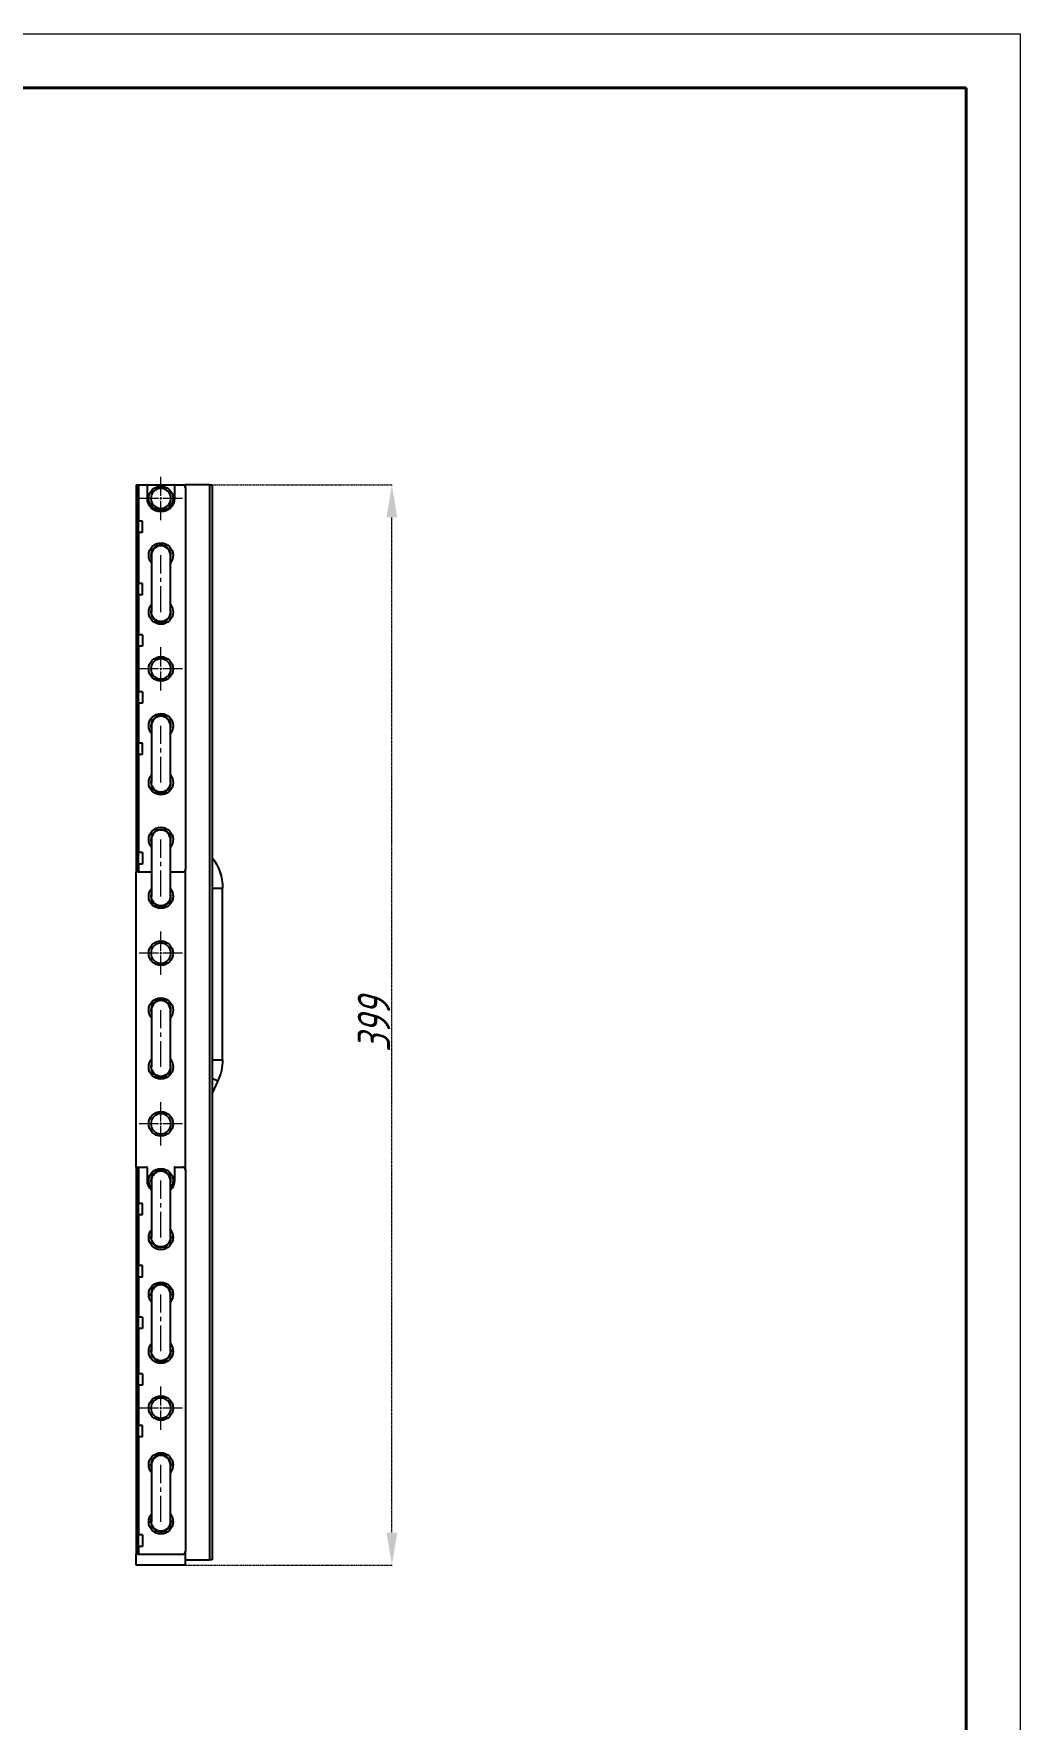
# Model space of a CAD drawing. Header units: millimetres. Extents: x 937859 to 970574, y 987894 to 996517.
# Drawn here: x 965571 to 965935, y 993075 to 993698 of the extents above; entities that cross this region are included whole.
import ezdxf

# ---------------------------------------------------------------- set-up
doc = ezdxf.new("R2010")
doc.units = ezdxf.units.MM
doc.header["$LTSCALE"] = 0.5
doc.linetypes.add('CENTER', pattern=[0.6, 0.375, -0.075, 0.075, -0.075])
doc.linetypes.add('CENTER2', pattern=[28.575, 19.05, -3.175, 3.175, -3.175])
doc.layers.add('MD_Visible', color=7, linetype='Continuous', lineweight=25)
doc.layers.add('MD_Visible Narrow', color=7, linetype='Continuous', lineweight=25)
doc.styles.add('SSBKN010703MD', font='GOST_A.TTF', dxfattribs={"width": 0.955, "oblique": 15, "height": 12})
doc.dimstyles.new('SSBKN010703MD', dxfattribs={"dimtxt": 12, "dimasz": 12, "dimexe": 0.1, "dimexo": 0, "dimtad": 1, "dimtxsty": 'SSBKN010703MD', "dimcen": 2.5, "dimadec": 0, "dimazin": 0, "dimtfac": 1, "dimtmove": 0, "dimatfit": 3, "dimfxl": 1, "dimlwd": 9, "dimlwe": 9, "dimarcsym": 0})

# ---------------------------------------------------------------- blocks, each defined once
blk = doc.blocks.new('*U300')
at = {"color": 0, "linetype": 'CENTER2', "lineweight": 5, "transparency": 16777216}
for p, q in [((0, 0.9), (0, 8)), ((-8, 0), (-0.9, 0)), ((0.9, 0), (8, 0)), ((0, -8), (0, -0.9))]:
    blk.add_line(p, q, dxfattribs=at)
at = {"color": 0, "linetype": 'Continuous', "lineweight": 5, "transparency": 16777216}
for p, q in [((-0.45, 0), (0.45, 0)), ((0, -0.45), (0, 0.45))]:
    blk.add_line(p, q, dxfattribs=at)
blk = doc.blocks.new('*U301')
at = {"color": 0, "linetype": 'CENTER2', "lineweight": 5, "transparency": 16777216}
for p, q in [((0, 0.9), (0, 8)), ((-8, 0), (-0.9, 0)), ((0.9, 0), (8, 0)), ((0, -8), (0, -0.9))]:
    blk.add_line(p, q, dxfattribs=at)
at = {"color": 0, "linetype": 'Continuous', "lineweight": 5, "transparency": 16777216}
for p, q in [((-0.45, 0), (0.45, 0)), ((0, -0.45), (0, 0.45))]:
    blk.add_line(p, q, dxfattribs=at)
blk = doc.blocks.new('*U302')
at = {"color": 0, "linetype": 'CENTER2', "lineweight": 5, "transparency": 16777216}
for p, q in [((0, 0.9), (0, 8)), ((-8, 0), (-0.9, 0)), ((0.9, 0), (8, 0)), ((0, -8), (0, -0.9))]:
    blk.add_line(p, q, dxfattribs=at)
at = {"color": 0, "linetype": 'Continuous', "lineweight": 5, "transparency": 16777216}
for p, q in [((-0.45, 0), (0.45, 0)), ((0, -0.45), (0, 0.45))]:
    blk.add_line(p, q, dxfattribs=at)
blk = doc.blocks.new('*U303')
at = {"color": 0, "linetype": 'CENTER2', "lineweight": 5, "transparency": 16777216}
for p, q in [((0, 0.9), (0, 8)), ((-8, 0), (-0.9, 0)), ((0.9, 0), (8, 0)), ((0, -8), (0, -0.9))]:
    blk.add_line(p, q, dxfattribs=at)
at = {"color": 0, "linetype": 'Continuous', "lineweight": 5, "transparency": 16777216}
for p, q in [((-0.45, 0), (0.45, 0)), ((0, -0.45), (0, 0.45))]:
    blk.add_line(p, q, dxfattribs=at)
blk = doc.blocks.new('*U304')
at = {"color": 0, "linetype": 'CENTER2', "lineweight": 5, "transparency": 16777216}
for p, q in [((0, 0.9), (0, 8)), ((-8, 0), (-0.9, 0)), ((0.9, 0), (8, 0)), ((0, -8), (0, -0.9))]:
    blk.add_line(p, q, dxfattribs=at)
at = {"color": 0, "linetype": 'Continuous', "lineweight": 5, "transparency": 16777216}
for p, q in [((-0.45, 0), (0.45, 0)), ((0, -0.45), (0, 0.45))]:
    blk.add_line(p, q, dxfattribs=at)
blk = doc.blocks.new('*D310')
at = {"color": 0, "linetype": 'CENTER', "lineweight": 9, "ltscale": 0.5, "transparency": 16777216}
for p, q in [((965636.7, 993531.11), (965703.23, 993531.11)), ((965703.13, 993144.11), (965703.13, 993519.11)), ((965626.9, 993132.11), (965703.23, 993132.11))]:
    blk.add_line(p, q, dxfattribs=at)
at = {"color": 0, "linetype": 'CENTER', "lineweight": 5, "ltscale": 0.5, "transparency": 16777216}
for points in [[(965701.13, 993519.11), (965705.13, 993519.11), (965703.13, 993531.11)], [(965701.13, 993144.11), (965705.13, 993144.11), (965703.13, 993132.11)]]:
    blk.add_solid(points, dxfattribs=at)
at = {"layer": 'Defpoints', "color": 0, "linetype": 'CENTER', "lineweight": 5, "ltscale": 0.5, "transparency": 16777216}
for p in [(965636.7, 993531.11), (965703.13, 993531.11), (965626.9, 993132.11)]:
    blk.add_point(p, dxfattribs=at)
at = {"color": 0, "linetype": 'CENTER', "lineweight": 5, "ltscale": 0.5, "transparency": 16777216, "insert": (965696.5, 993331.61), "char_height": 12, "attachment_point": 5, "rotation": 90, "style": 'SSBKN010703MD'}
blk.add_mtext('399', dxfattribs=at)

msp = doc.modelspace()

# ---------------------------------------------------------------- linework, layer by layer
at = {"lineweight": 9}
for p, q in [((964255.208, 993697.727), (965935.208, 993697.727)), ((965935.208, 993697.727), (965935.208, 992509.727))]:
    msp.add_line(p, q, dxfattribs=at)
at = {"lineweight": 40}
for p, q in [((964335.208, 993677.727), (965915.208, 993677.727)), ((965915.208, 993677.727), (965915.208, 992529.727))]:
    msp.add_line(p, q, dxfattribs=at)
at = {"layer": 'MD_Visible', "extrusion": (0, 1, 0)}
for p, q in [((965608.702, 993531.111), (965609.302, 993531.111)), ((965608.702, 993531.111), (965608.702, 993530.111)), ((965608.702, 993530.111), (965608.702, 993389.111)), ((965609.302, 993531.111), (965609.502, 993531.111)), ((965609.302, 993530.111), (965609.302, 993531.111)), ((965609.302, 993530.111), (965609.302, 993389.111)), ((965609.502, 993531.111), (965612.602, 993531.111)), ((965612.602, 993531.111), (965623.002, 993531.111)), ((965612.802, 993526.111), (965612.802, 993530.911)), ((965622.802, 993530.911), (965622.802, 993526.111)), ((965623.002, 993531.111), (965625.902, 993531.111)), ((965625.902, 993531.111), (965626.902, 993531.111)), ((965635.702, 993531.111), (965626.902, 993531.111)), ((965626.902, 993530.111), (965626.902, 993531.111)), ((965626.902, 993530.111), (965626.902, 993389.111)), ((965635.702, 993531.111), (965636.702, 993531.111)), ((965636.702, 993531.111), (965636.702, 993134.111)), ((965611.002, 993517.711), (965609.502, 993517.711)), ((965611.002, 993513.511), (965609.502, 993513.511)), ((965611.002, 993513.511), (965611.002, 993517.711)), ((965614.302, 993505.111), (965614.302, 993494.611)), ((965621.302, 993494.611), (965621.302, 993505.111)), ((965611.002, 993494.711), (965609.502, 993494.711)), ((965611.002, 993490.511), (965611.002, 993494.711)), ((965614.302, 993494.611), (965614.302, 993484.111)), ((965621.302, 993484.111), (965621.302, 993494.611)), ((965611.002, 993490.511), (965609.502, 993490.511)), ((965611.002, 993475.719), (965609.502, 993475.719)), ((965611.002, 993475.719), (965611.002, 993471.503)), ((965611.002, 993471.503), (965609.502, 993471.503)), ((965611.002, 993454.711), (965609.502, 993454.711)), ((965611.002, 993450.511), (965609.502, 993450.511)), ((965611.002, 993454.711), (965611.002, 993450.511)), ((965614.302, 993442.111), (965614.302, 993431.611)), ((965621.302, 993431.611), (965621.302, 993442.111)), ((965611.002, 993435.711), (965609.502, 993435.711)), ((965611.002, 993431.511), (965611.002, 993435.711)), ((965611.002, 993431.511), (965609.502, 993431.511)), ((965614.302, 993431.611), (965614.302, 993421.111)), ((965621.302, 993421.111), (965621.302, 993431.611)), ((965611.002, 993395.261), (965609.502, 993395.261)), ((965611.002, 993395.261), (965611.002, 993390.961)), ((965614.302, 993400.111), (965614.302, 993389.611)), ((965621.302, 993389.611), (965621.302, 993400.111)), ((965608.702, 993389.111), (965608.702, 993388.111)), ((965609.302, 993388.111), (965609.302, 993389.111)), ((965611.002, 993390.961), (965609.502, 993390.961)), ((965614.302, 993389.611), (965614.302, 993379.111)), ((965621.302, 993379.111), (965621.302, 993389.611)), ((965626.902, 993278.111), (965626.902, 993389.111)), ((965608.702, 993279.111), (965608.702, 993388.111)), ((965609.302, 993388.111), (965608.702, 993388.111)), ((965609.302, 993388.111), (965609.502, 993388.111)), ((965609.502, 993388.111), (965614.302, 993388.111)), ((965621.302, 993388.111), (965625.902, 993388.111)), ((965640.585, 993318.79), (965640.585, 993382.17)), ((965614.302, 993337.111), (965614.302, 993326.611)), ((965621.302, 993326.611), (965621.302, 993337.111)), ((965614.302, 993326.611), (965614.302, 993316.111)), ((965621.302, 993316.111), (965621.302, 993326.611)), ((965638.852, 993310.972), (965636.702, 993306.36)), ((965608.702, 993279.111), (965608.702, 993278.111)), ((965608.702, 993279.111), (965609.302, 993279.111)), ((965608.702, 993278.111), (965608.702, 993137.111)), ((965609.302, 993278.111), (965609.302, 993279.111)), ((965609.302, 993279.111), (965609.502, 993279.111)), ((965609.302, 993278.111), (965609.302, 993137.111)), ((965609.502, 993279.111), (965612.602, 993279.111)), ((965612.802, 993274.111), (965612.802, 993278.911)), ((965612.802, 993274.111), (965612.802, 993278.911)), ((965622.802, 993278.911), (965622.802, 993274.111)), ((965622.802, 993278.911), (965622.802, 993274.111)), ((965623.002, 993279.111), (965625.902, 993279.111)), ((965626.902, 993278.111), (965626.902, 993137.111)), ((965614.302, 993274.111), (965614.302, 993263.611)), ((965621.302, 993263.611), (965621.302, 993274.111)), ((965611.002, 993265.711), (965609.502, 993265.711)), ((965611.002, 993261.511), (965611.002, 993265.711)), ((965611.002, 993261.511), (965609.502, 993261.511)), ((965614.302, 993263.611), (965614.302, 993253.111)), ((965621.302, 993253.111), (965621.302, 993263.611)), ((965611.002, 993242.711), (965609.502, 993242.711)), ((965611.002, 993238.511), (965611.002, 993242.711)), ((965611.002, 993238.511), (965609.502, 993238.511)), ((965614.302, 993232.111), (965614.302, 993221.611)), ((965621.302, 993221.611), (965621.302, 993232.111)), ((965611.002, 993223.719), (965609.502, 993223.719)), ((965611.002, 993223.719), (965611.002, 993219.503)), ((965614.302, 993221.611), (965614.302, 993211.111)), ((965621.302, 993211.111), (965621.302, 993221.611)), ((965611.002, 993219.503), (965609.502, 993219.503)), ((965611.002, 993202.711), (965609.502, 993202.711)), ((965611.002, 993202.711), (965611.002, 993198.511)), ((965611.002, 993198.511), (965609.502, 993198.511)), ((965611.002, 993183.711), (965609.502, 993183.711)), ((965611.002, 993179.511), (965611.002, 993183.711)), ((965611.002, 993179.511), (965609.502, 993179.511)), ((965614.302, 993169.111), (965614.302, 993158.611)), ((965621.302, 993158.611), (965621.302, 993169.111)), ((965614.302, 993158.611), (965614.302, 993148.111)), ((965621.302, 993148.111), (965621.302, 993158.611)), ((965611.002, 993143.261), (965609.502, 993143.261)), ((965611.002, 993143.261), (965611.002, 993138.961)), ((965608.702, 993137.111), (965608.702, 993136.111)), ((965609.302, 993136.111), (965608.702, 993136.111)), ((965608.702, 993132.111), (965608.702, 993136.111)), ((965609.302, 993136.111), (965609.302, 993137.111)), ((965609.302, 993136.111), (965609.502, 993136.111)), ((965611.002, 993138.961), (965609.502, 993138.961)), ((965609.502, 993136.111), (965625.902, 993136.111)), ((965626.902, 993132.111), (965626.902, 993137.111)), ((965626.902, 993134.111), (965635.702, 993134.111)), ((965636.702, 993134.111), (965635.702, 993134.111)), ((965626.902, 993132.111), (965608.702, 993132.111))]:
    msp.add_line(p, q, dxfattribs=at)
at = {"layer": 'MD_Visible', "linetype": 'CENTER2', "lineweight": 5, "extrusion": (0, 1, 0)}
for p, q in [((965617.802, 993484.111), (965617.802, 993505.111)), ((965617.802, 993421.111), (965617.802, 993442.111)), ((965617.802, 993379.111), (965617.802, 993400.111)), ((965617.802, 993316.111), (965617.802, 993337.111)), ((965617.802, 993253.111), (965617.802, 993274.111)), ((965617.802, 993211.111), (965617.802, 993232.111)), ((965617.802, 993148.111), (965617.802, 993169.111))]:
    msp.add_line(p, q, dxfattribs=at)
at = {"layer": 'MD_Visible'}
for centre, radius, start, end in [((965612.602, 993530.911), 0.2, 0, 90), ((965617.802, 993526.111), 3.7, 0, 180), ((965617.802, 993526.111), 3.7, 180, 0), ((965623.002, 993530.911), 0.2, 90, 180), ((965625.902, 993530.111), 1, 0, 90), ((965617.802, 993505.111), 3.7, 0, 180), ((965617.802, 993505.111), 3.5, 90, 180), ((965617.802, 993505.111), 3.5, 0, 90), ((965617.802, 993505.111), 3.7, 180, 198.924644), ((965617.802, 993505.111), 3.7, 341.075356, 0), ((965617.802, 993484.111), 3.7, 161.075356, 180), ((965617.802, 993484.111), 3.7, 180, 0), ((965617.802, 993484.111), 3.7, 0, 18.924644), ((965617.802, 993463.111), 3.7, 0, 180), ((965617.802, 993463.111), 3.7, 180, 0), ((965617.802, 993442.111), 3.7, 0, 180), ((965617.802, 993442.111), 3.5, 90, 180), ((965617.802, 993442.111), 3.5, 0, 90), ((965617.802, 993442.111), 3.7, 180, 198.924644), ((965617.802, 993442.111), 3.7, 341.075356, 0), ((965617.802, 993421.111), 3.7, 161.075356, 180), ((965617.802, 993421.111), 3.7, 180, 0), ((965617.802, 993421.111), 3.7, 0, 18.924644), ((965617.802, 993400.111), 3.7, 0, 180), ((965617.802, 993400.111), 3.5, 90, 180), ((965617.802, 993400.111), 3.5, 0, 90), ((965617.802, 993400.111), 3.7, 180, 198.924644), ((965617.802, 993400.111), 3.7, 341.075356, 0), ((965625.902, 993389.111), 1, 270, 0), ((965617.802, 993379.111), 3.7, 161.075356, 180), ((965617.802, 993379.111), 3.7, 180, 0), ((965617.802, 993379.111), 3.7, 0, 18.924644), ((965617.802, 993358.111), 3.7, 0, 180), ((965617.802, 993358.111), 3.7, 180, 0), ((965617.802, 993337.111), 3.7, 0, 180), ((965617.802, 993337.111), 3.5, 90, 180), ((965617.802, 993337.111), 3.5, 0, 90), ((965617.802, 993337.111), 3.7, 180, 198.924644), ((965617.802, 993337.111), 3.7, 341.075356, 0), ((965617.802, 993316.111), 3.7, 161.075356, 180), ((965617.802, 993316.111), 3.7, 180, 0), ((965617.802, 993316.111), 3.7, 0, 18.924644), ((965617.802, 993295.111), 3.7, 0, 180), ((965617.802, 993295.111), 3.7, 180, 0), ((965612.602, 993278.911), 0.2, 0, 90), ((965612.602, 993278.911), 0.2, 0, 90), ((965617.802, 993274.111), 3.7, 0, 180), ((965617.802, 993274.111), 3.5, 90, 180), ((965617.802, 993274.111), 3.5, 0, 90), ((965623.002, 993278.911), 0.2, 90, 180), ((965623.002, 993278.911), 0.2, 90, 180), ((965625.902, 993278.111), 1, 0, 90), ((965617.802, 993274.111), 3.7, 180, 198.924644), ((965617.802, 993274.111), 3.7, 341.075356, 0), ((965617.802, 993253.111), 3.7, 161.075356, 180), ((965617.802, 993253.111), 3.7, 180, 0), ((965617.802, 993253.111), 3.7, 0, 18.924644), ((965617.802, 993232.111), 3.7, 0, 180), ((965617.802, 993232.111), 3.5, 90, 180), ((965617.802, 993232.111), 3.5, 0, 90), ((965617.802, 993232.111), 3.7, 180, 198.924644), ((965617.802, 993232.111), 3.7, 341.075356, 0), ((965617.802, 993211.111), 3.7, 161.075356, 180), ((965617.802, 993211.111), 3.7, 180, 0), ((965617.802, 993211.111), 3.7, 0, 18.924644), ((965617.802, 993190.111), 3.7, 0, 180), ((965617.802, 993190.111), 3.7, 180, 0), ((965617.802, 993169.111), 3.7, 0, 180), ((965617.802, 993169.111), 3.5, 90, 180), ((965617.802, 993169.111), 3.5, 0, 90), ((965617.802, 993169.111), 3.7, 180, 198.924644), ((965617.802, 993169.111), 3.7, 341.075356, 0), ((965617.802, 993148.111), 3.7, 161.075356, 180), ((965617.802, 993148.111), 3.7, 180, 0), ((965617.802, 993148.111), 3.7, 0, 18.924644), ((965625.902, 993137.111), 1, 270, 0)]:
    msp.add_arc(centre, radius, start, end, dxfattribs=at)
at = {"layer": 'MD_Visible', "extrusion": (2.3159e-16, -7.42256e-42, -1)}
for centre in [(-965617.802, 993526.111), (-965617.802, 993274.111)]:
    msp.add_arc(centre, 5, 314.427004, 0, dxfattribs=at)
at = {"layer": 'MD_Visible', "extrusion": (1.22465e-16, 0, -1)}
for centre, radius, start, end in [((-965617.802, 993526.111), 5, 180, 0), ((-965617.802, 993484.111), 3.5, 270, 0), ((-965617.802, 993484.111), 3.5, 180, 270), ((-965617.802, 993421.111), 3.5, 270, 0), ((-965617.802, 993421.111), 3.5, 180, 270), ((-965617.802, 993379.111), 3.5, 270, 0), ((-965617.802, 993379.111), 3.5, 180, 270), ((-965617.802, 993316.111), 3.5, 270, 0), ((-965617.802, 993316.111), 3.5, 180, 270), ((-965617.802, 993274.111), 5, 314.427004, 0), ((-965617.802, 993274.111), 5, 180, 225.572996), ((-965617.802, 993253.111), 3.5, 270, 0), ((-965617.802, 993253.111), 3.5, 180, 270), ((-965617.802, 993211.111), 3.5, 270, 0), ((-965617.802, 993211.111), 3.5, 180, 270), ((-965617.802, 993148.111), 3.5, 270, 0), ((-965617.802, 993148.111), 3.5, 180, 270)]:
    msp.add_arc(centre, radius, start, end, dxfattribs=at)
at = {"layer": 'MD_Visible', "extrusion": (2.3159e-16, -2.48109e-42, -1)}
for centre in [(-965617.802, 993526.111), (-965617.802, 993274.111)]:
    msp.add_arc(centre, 5, 180, 225.572996, dxfattribs=at)
at = {"layer": 'MD_Visible', "extrusion": (2.3159e-16, 0, -1)}
for centre, start, end in [((-965609.502, 993517.911), 270, 0), ((-965609.502, 993513.311), 0, 90), ((-965609.502, 993494.911), 270, 0), ((-965609.502, 993490.311), 0, 90), ((-965609.502, 993471.303), 0, 90), ((-965609.502, 993454.911), 270, 0), ((-965609.502, 993450.311), 0, 90), ((-965609.502, 993431.311), 0, 90), ((-965609.502, 993390.761), 0, 90), ((-965609.502, 993265.911), 270, 0), ((-965609.502, 993261.311), 0, 90), ((-965609.502, 993242.911), 270, 0), ((-965609.502, 993238.311), 0, 90), ((-965609.502, 993219.303), 0, 90), ((-965609.502, 993202.911), 270, 0), ((-965609.502, 993198.311), 0, 90), ((-965609.502, 993179.311), 0, 90), ((-965609.502, 993138.761), 0, 90)]:
    msp.add_arc(centre, 0.2, start, end, dxfattribs=at)
at = {"layer": 'MD_Visible', "extrusion": (2.3159e-16, 2.00511e-68, -1)}
for centre in [(-965609.502, 993475.919), (-965609.502, 993435.911), (-965609.502, 993395.461), (-965609.502, 993223.919), (-965609.502, 993183.911), (-965609.502, 993143.461)]:
    msp.add_arc(centre, 0.2, 270, 0, dxfattribs=at)
at = {"layer": 'MD_Visible', "extrusion": (2.49674e-16, -7.53666e-43, -1)}
msp.add_arc((-965622.085, 993382.17), 18.5, 142.192441, 180, dxfattribs=at)
msp.add_arc((-965622.085, 993382.17), 18.5, 142.192441, 180, dxfattribs=at)
at = {"layer": 'MD_Visible', "extrusion": (2.49674e-16, -5.38757e-42, -1)}
msp.add_arc((-965622.085, 993318.79), 18.5, 180, 205, dxfattribs=at)
at = {"layer": 'MD_Visible Narrow', "extrusion": (0, 1, 0)}
for p, q in [((965609.302, 993530.111), (965608.702, 993530.111)), ((965609.502, 993531.111), (965609.502, 993517.711)), ((965635.702, 993531.111), (965635.702, 993134.111)), ((965609.302, 993515.611), (965609.502, 993515.611)), ((965609.502, 993515.611), (965609.502, 993517.711)), ((965609.502, 993513.511), (965609.502, 993515.611)), ((965609.502, 993513.511), (965609.502, 993494.711)), ((965609.502, 993492.611), (965609.502, 993494.711)), ((965609.302, 993492.611), (965609.502, 993492.611)), ((965609.502, 993490.511), (965609.502, 993492.611)), ((965609.502, 993490.511), (965609.502, 993475.719)), ((965609.502, 993473.611), (965609.502, 993475.719)), ((965609.302, 993473.611), (965609.502, 993473.611)), ((965609.502, 993471.503), (965609.502, 993473.611)), ((965609.502, 993471.503), (965609.502, 993454.711)), ((965609.302, 993452.611), (965609.502, 993452.611)), ((965609.502, 993452.611), (965609.502, 993454.711)), ((965609.502, 993450.511), (965609.502, 993452.611)), ((965609.502, 993450.511), (965609.502, 993435.711)), ((965609.302, 993433.611), (965609.502, 993433.611)), ((965609.502, 993433.611), (965609.502, 993435.711)), ((965609.502, 993431.511), (965609.502, 993433.611)), ((965609.502, 993431.511), (965609.502, 993395.261)), ((965609.502, 993393.111), (965609.502, 993395.261)), ((965608.702, 993389.111), (965609.302, 993389.111)), ((965609.302, 993393.111), (965609.502, 993393.111)), ((965609.502, 993390.961), (965609.502, 993393.111)), ((965609.502, 993390.961), (965609.502, 993388.111)), ((965636.702, 993382.17), (965640.585, 993382.17)), ((965636.702, 993382.17), (965640.585, 993382.17)), ((965636.702, 993318.79), (965640.585, 993318.79)), ((965636.702, 993311.974), (965638.852, 993310.972)), ((965638.852, 993310.972), (965636.702, 993306.36)), ((965609.302, 993278.111), (965608.702, 993278.111)), ((965609.502, 993279.111), (965609.502, 993265.711)), ((965609.502, 993263.611), (965609.502, 993265.711)), ((965609.302, 993263.611), (965609.502, 993263.611)), ((965609.502, 993261.511), (965609.502, 993263.611)), ((965609.502, 993261.511), (965609.502, 993242.711)), ((965613.302, 993253.111), (965614.102, 993253.111)), ((965622.302, 993253.111), (965621.502, 993253.111)), ((965609.302, 993240.611), (965609.502, 993240.611)), ((965609.502, 993240.611), (965609.502, 993242.711)), ((965609.502, 993238.511), (965609.502, 993240.611)), ((965609.502, 993238.511), (965609.502, 993223.719)), ((965613.302, 993232.111), (965614.102, 993232.111)), ((965622.302, 993232.111), (965621.502, 993232.111)), ((965609.302, 993221.611), (965609.502, 993221.611)), ((965609.502, 993221.611), (965609.502, 993223.719)), ((965609.502, 993219.503), (965609.502, 993221.611)), ((965609.502, 993219.503), (965609.502, 993202.711)), ((965613.302, 993211.111), (965614.102, 993211.111)), ((965622.302, 993211.111), (965621.502, 993211.111)), ((965609.502, 993200.611), (965609.502, 993202.711)), ((965609.302, 993200.611), (965609.502, 993200.611)), ((965609.502, 993198.511), (965609.502, 993200.611)), ((965609.502, 993198.511), (965609.502, 993183.711)), ((965609.502, 993181.611), (965609.502, 993183.711)), ((965609.302, 993181.611), (965609.502, 993181.611)), ((965609.502, 993179.511), (965609.502, 993181.611)), ((965609.502, 993179.511), (965609.502, 993143.261)), ((965613.302, 993169.111), (965614.102, 993169.111)), ((965622.302, 993169.111), (965621.502, 993169.111)), ((965613.302, 993148.111), (965614.076, 993148.111)), ((965613.302, 993148.111), (965614.102, 993148.111)), ((965622.302, 993148.111), (965621.502, 993148.111)), ((965622.302, 993148.111), (965621.527, 993148.111)), ((965609.302, 993141.111), (965609.502, 993141.111)), ((965609.502, 993141.111), (965609.502, 993143.261)), ((965609.502, 993138.961), (965609.502, 993141.111)), ((965608.702, 993137.111), (965609.302, 993137.111)), ((965609.502, 993138.961), (965609.502, 993136.111))]:
    msp.add_line(p, q, dxfattribs=at)
at = {"layer": 'MD_Visible Narrow', "extrusion": (1.22465e-16, 0, -1)}
for centre, start, end in [((-965617.802, 993526.111), 0, 180), ((-965617.802, 993526.111), 180, 0), ((-965617.802, 993505.111), 0, 180), ((-965617.802, 993505.111), 321.057559, 0), ((-965617.802, 993505.111), 180, 218.942441), ((-965617.802, 993484.111), 0, 38.942441), ((-965617.802, 993484.111), 180, 0), ((-965617.802, 993484.111), 141.057559, 180), ((-965617.802, 993463.111), 0, 180), ((-965617.802, 993463.111), 180, 0), ((-965617.802, 993442.111), 0, 180), ((-965617.802, 993442.111), 321.057559, 0), ((-965617.802, 993442.111), 180, 218.942441), ((-965617.802, 993421.111), 0, 38.942441), ((-965617.802, 993421.111), 180, 0), ((-965617.802, 993421.111), 141.057559, 180), ((-965617.802, 993400.111), 0, 180), ((-965617.802, 993400.111), 321.057559, 0), ((-965617.802, 993400.111), 180, 218.942441), ((-965617.802, 993379.111), 0, 38.942441), ((-965617.802, 993379.111), 180, 0), ((-965617.802, 993379.111), 141.057559, 180), ((-965617.802, 993358.111), 0, 180), ((-965617.802, 993358.111), 180, 0), ((-965617.802, 993337.111), 0, 180), ((-965617.802, 993337.111), 321.057559, 0), ((-965617.802, 993337.111), 180, 218.942441), ((-965617.802, 993316.111), 0, 38.942441), ((-965617.802, 993316.111), 180, 0), ((-965617.802, 993316.111), 141.057559, 180), ((-965617.802, 993295.111), 0, 180), ((-965617.802, 993295.111), 180, 0), ((-965617.802, 993274.111), 0, 180), ((-965617.802, 993274.111), 321.057559, 0), ((-965617.802, 993274.111), 180, 218.942441), ((-965617.802, 993253.111), 0, 38.942441), ((-965617.802, 993253.111), 180, 0), ((-965617.802, 993253.111), 141.057559, 180), ((-965617.802, 993232.111), 0, 180), ((-965617.802, 993232.111), 321.057559, 0), ((-965617.802, 993232.111), 180, 218.942441), ((-965617.802, 993211.111), 0, 38.942441), ((-965617.802, 993211.111), 141.057559, 180), ((-965617.802, 993211.111), 180, 0), ((-965617.802, 993190.111), 0, 180), ((-965617.802, 993190.111), 180, 0), ((-965617.802, 993169.111), 0, 180), ((-965617.802, 993169.111), 321.057559, 0), ((-965617.802, 993169.111), 180, 218.942441), ((-965617.802, 993148.111), 0, 38.942441), ((-965617.802, 993148.111), 180, 0), ((-965617.802, 993148.111), 141.057559, 180)]:
    msp.add_arc(centre, 4.5, start, end, dxfattribs=at)
at = {"layer": 'MD_Visible Narrow', "extrusion": (2.49674e-16, 0, -1)}
msp.add_arc((-965622.085, 993318.79), 18.5, 180, 205, dxfattribs=at)
at = {"layer": 'MD_Visible Narrow', "extrusion": (2.3159e-16, -7.42009e-42, -1)}
msp.add_arc((-965617.802, 993148.111), 4.5, 0, 38.942441, dxfattribs=at)
at = {"layer": 'MD_Visible Narrow', "extrusion": (2.3159e-16, -5.38739e-42, -1)}
msp.add_arc((-965617.802, 993148.111), 4.5, 180, 0, dxfattribs=at)
at = {"layer": 'MD_Visible Narrow'}
for start, end in [(159.967019, 180), (180, 0), (0, 20.032981)]:
    msp.add_arc((965617.802, 993148.111), 3.725, start, end, dxfattribs=at)
at = {"layer": 'MD_Visible Narrow', "extrusion": (2.3159e-16, -3.13196e-42, -1)}
msp.add_arc((-965617.802, 993148.111), 4.5, 141.057559, 180, dxfattribs=at)
at = {"layer": 'MD_Visible Narrow'}
for points, knots in [([(965617.802, 993144.634), (965617.37, 993144.634), (965616.862, 993144.735), (965616.064, 993145.066), (965615.633, 993145.354), (965615.022, 993145.966), (965614.734, 993146.397), (965614.403, 993147.198), (965614.302, 993147.708), (965614.302, 993148.141)], [0, 0, 0, 0, 0.12950238, 0.12950238, 0.25911327, 0.25911327, 0.3888986, 0.3888986, 0.51892661, 0.51892661, 0.51892661, 0.51892661]), ([(965621.302, 993148.141), (965621.302, 993147.708), (965621.2, 993147.198), (965620.869, 993146.397), (965620.581, 993145.966), (965619.97, 993145.354), (965619.539, 993145.066), (965618.741, 993144.735), (965618.233, 993144.634), (965617.802, 993144.634)], [-0.51892661, -0.51892661, -0.51892661, -0.51892661, -0.3888986, -0.3888986, -0.25911327, -0.25911327, -0.12950238, -0.12950238, 0, 0, 0, 0])]:
    msp.add_open_spline(points, degree=3, knots=knots, dxfattribs=at)

# ---------------------------------------------------------------- block references
at = {"linetype": 'CENTER2', "lineweight": 5, "extrusion": (1.22465e-16, 0, -1)}
for name, p in [('*U300', (-965617.802, 993526.111)), ('*U301', (-965617.802, 993463.111)), ('*U302', (-965617.802, 993358.111)), ('*U303', (-965617.802, 993295.111)), ('*U304', (-965617.802, 993190.111))]:
    msp.add_blockref(name, p, dxfattribs=at)

# ---------------------------------------------------------------- dimensions: what is measured, and where the dimension line sits
at = {"linetype": 'CENTER', "lineweight": 5, "ltscale": 0.5}
dim = msp.add_linear_dim(base=(965703.126, 993531.111), p1=(965626.902, 993132.111), p2=(965636.702, 993531.111), angle=90, dimstyle='SSBKN010703MD', dxfattribs=at)
dim.commit()
dim.dimension.update_dxf_attribs({"geometry": '*D310', "text_midpoint": (965696.497, 993331.611)})

doc.saveas('drawing.dxf')
